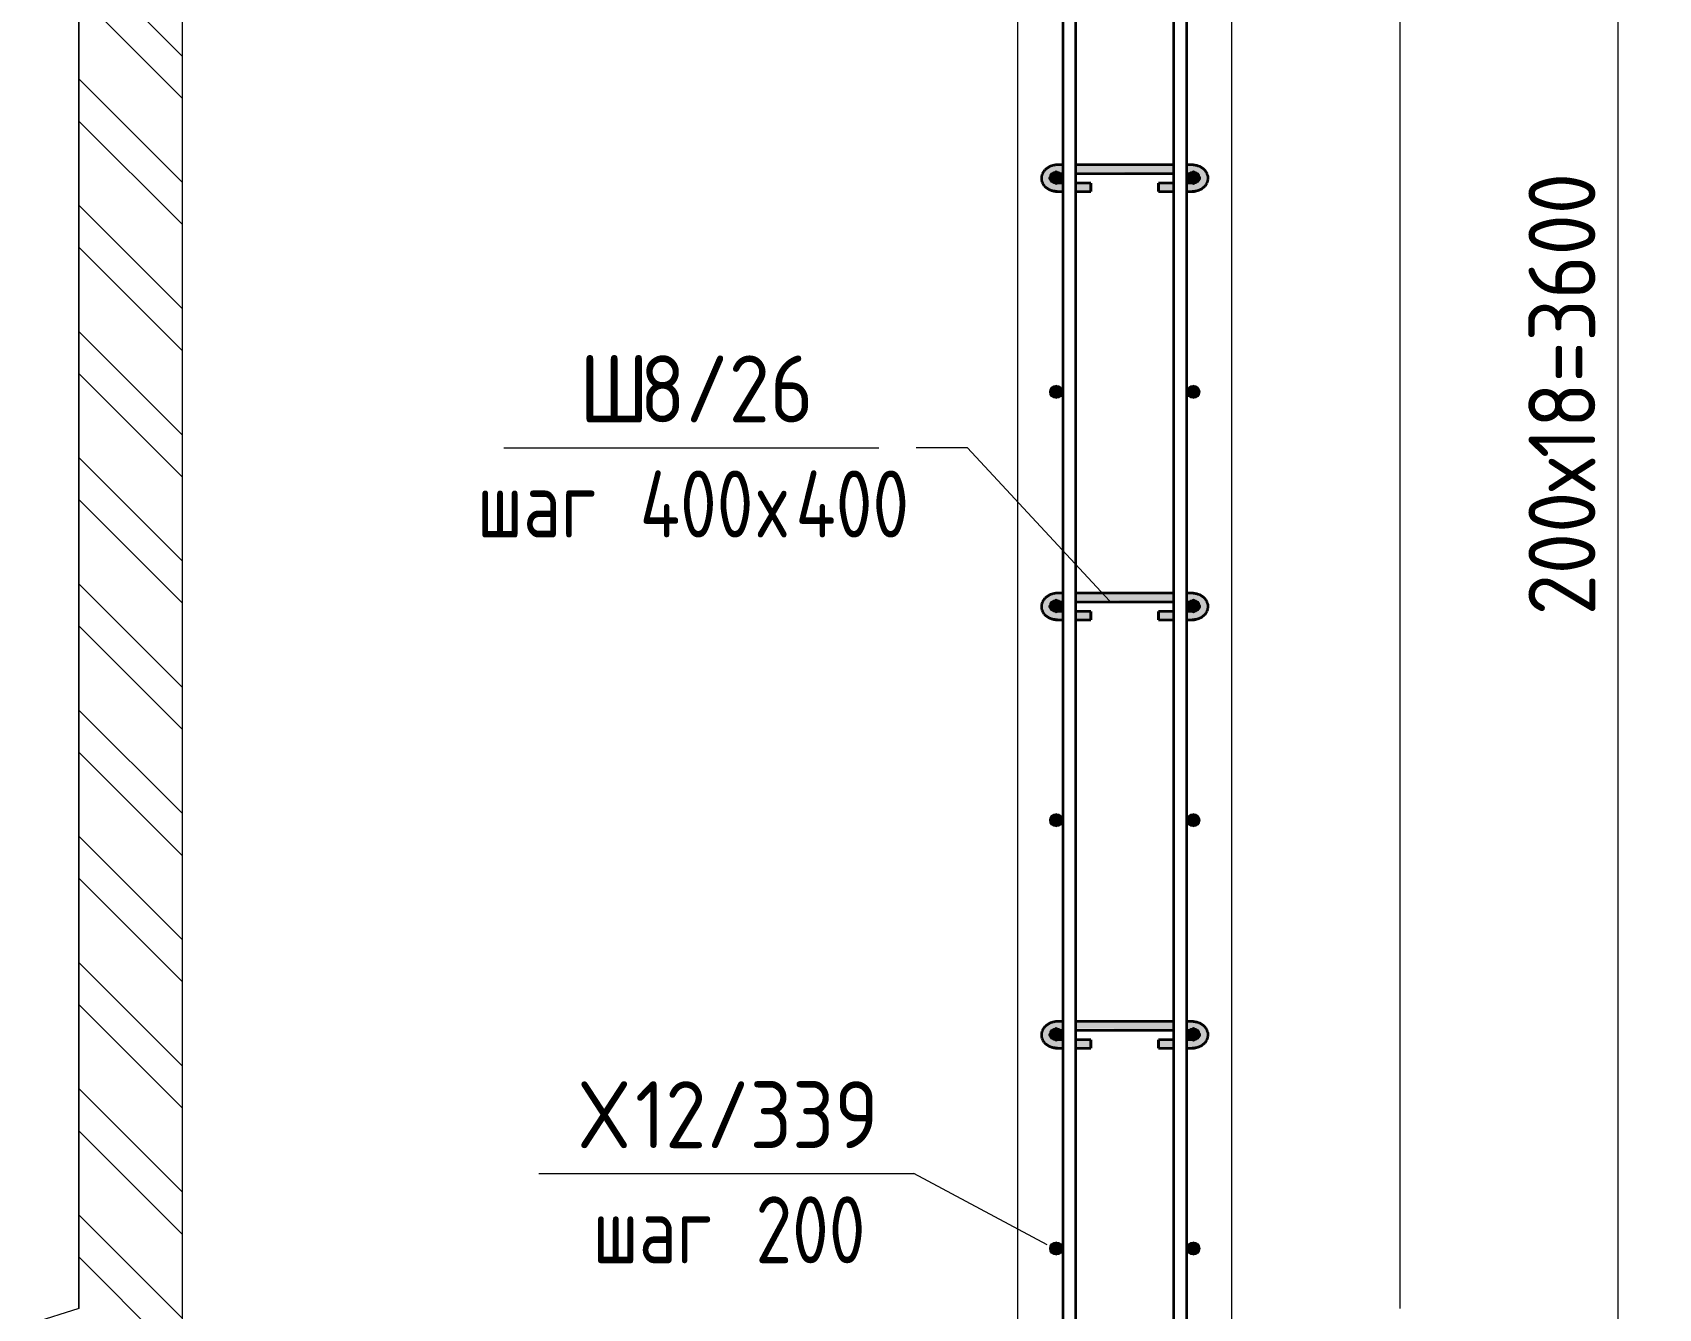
# Model space of a CAD drawing. Header units: millimetres. Extents: x 30199 to 68228, y -5153 to 33546.
# Drawn here: x 63849 to 65368, y -1956 to -764 of the extents above; entities that cross this region are included whole.
import ezdxf

# ---------------------------------------------------------------- set-up
doc = ezdxf.new("R2010")
doc.units = ezdxf.units.MM
for name, color, linetype, lineweight in [('AA_Dim', 7, 'Continuous', 9), ('AA_Dim-25', 7, 'Continuous', 9), ('AA_Linii', 7, 'Continuous', 9), ('AA_Oformlenie', 7, 'Continuous', 9), ('AA_Vinoska', 7, 'Continuous', 9), ('AF_Stena_Опалубка', 253, 'Continuous', 20), ('KR_Armatura', 7, 'Continuous', 20), ('KR_Armatura_Tonkie', 7, 'Continuous', 20)]:
    doc.layers.add(name, color=color, linetype=linetype, lineweight=lineweight)
doc.styles.add('ISOCPEUR_1', font='isocpeur.TTF', dxfattribs={"width": 0.9, "height": 62.5})
doc.styles.add('ISOCPEUR_8', font='isocpeur.TTF', dxfattribs={"width": 0.8, "height": 62.5})
doc.dimstyles.new('05_Округл_1мм__прозр__1', dxfattribs={"dimscale": 304.8, "dimtxt": 62.672186, "dimasz": 0.139436, "dimexe": 0.123031, "dimexo": 0.082021, "dimgap": 0.008202, "dimtad": 1, "dimdec": 0, "dimdsep": 46, "dimtxsty": 'ISOCPEUR_1', "dimblk1": 'OBLIQUE', "dimblk2": 'OBLIQUE', "dimsah": 1, "dimcen": 0.09, "dimdle": 0.123031, "dimazin": 0, "dimtfac": 1, "dimtdec": 4, "dimtix": 1, "dimtmove": 0, "dimatfit": 3, "dimfxl": 1, "dimtvp": 1, "dimtolj": 1, "dimtzin": 0, "dimlwd": 18, "dimlwe": 18, "dimarcsym": 2})

# ---------------------------------------------------------------- blocks, each defined once
blk = doc.blocks.new('261_Шпилька массив _НесАрм_РабПлоск_ - 8 А240-4151681-2-2 Армирование')
at = {"layer": 'KR_Armatura_Tonkie', "lineweight": 35}
for points in [[(32603.2, -911.8), (32603.2, -905), (32597, -903.5), (32595.6, -901.8), (32595.2, -900.5), (32596.2, -897.7), (32599.8, -895.5), (32603.2, -894.8), (32603.2, -888), (32597.1, -889), (32594.3, -890.3), (32590.7, -893.4), (32588.4, -896.2), (32587.2, -900.5), (32588.4, -904.8), (32591.8, -908.5), (32597, -910.9), (32599.3, -911.3)], [(32727, -911.8), (32733.1, -910.9), (32738.3, -908.5), (32741.8, -904.8), (32743, -900.5), (32741.8, -896.2), (32739.4, -892.6), (32734.1, -889.4), (32727, -888.1), (32727, -894.8), (32731, -895.6), (32734.1, -898.1), (32734.9, -900.7), (32734.1, -902.4), (32732.5, -903.7), (32727, -905.1), (32727, -911)], [(32603.2, -1311.8), (32603.2, -1305), (32597, -1303.5), (32595.6, -1301.8), (32595.2, -1300.5), (32596.2, -1297.7), (32599.2, -1295.6), (32603.2, -1294.8), (32603.2, -1288), (32596.5, -1289.2), (32594.3, -1290.3), (32590.7, -1293.4), (32588.4, -1296.2), (32587.3, -1300.8), (32588.4, -1304.8), (32591.8, -1308.5), (32597, -1310.9), (32599.3, -1311.3)], [(32727, -1311.8), (32733.1, -1310.9), (32738.3, -1308.5), (32741.8, -1304.8), (32743, -1300.5), (32741.8, -1296.2), (32739.4, -1292.6), (32734.1, -1289.4), (32727, -1288.1), (32727, -1294.8), (32731, -1295.6), (32734.1, -1298.1), (32734.9, -1300.7), (32734.1, -1302.4), (32732.5, -1303.7), (32727, -1305.1), (32727, -1311)], [(32603.2, -1711.8), (32603.2, -1705), (32597, -1703.5), (32595.6, -1701.8), (32595.2, -1700.5), (32596.2, -1697.7), (32599.2, -1695.6), (32603.2, -1694.8), (32603.2, -1688), (32597.1, -1689), (32594.3, -1690.3), (32590.7, -1693.4), (32588.4, -1696.2), (32587.2, -1700.5), (32588.4, -1704.8), (32591.8, -1708.5), (32597.3, -1711), (32599.3, -1711.3)], [(32727, -1711.8), (32733.1, -1710.9), (32738.3, -1708.5), (32741.8, -1704.8), (32743, -1700.5), (32741.8, -1696.2), (32739.4, -1692.6), (32734.1, -1689.4), (32727, -1688.1), (32727, -1694.8), (32731, -1695.6), (32734.1, -1698.1), (32734.9, -1700.7), (32734.1, -1702.4), (32732.5, -1703.7), (32727, -1705.1), (32727, -1711)]]:
    blk.add_hatch(color=256, dxfattribs=at).paths.add_polyline_path(points)
h = blk.add_hatch(color=256, dxfattribs=at)
h.paths.add_polyline_path([(32603.2, -913), (32603.2, -911.8), (32597, -910.9), (32591.8, -908.5), (32591.2, -908.1), (32595.6, -911.3), (32597.1, -912), (32599.7, -912.4)])
h.paths.add_polyline_path([(32595.7, -899), (32597, -897.4), (32603.2, -895.9), (32603.2, -894.8), (32599.1, -895.6), (32596.2, -897.7), (32596, -898.3)])
h = blk.add_hatch(color=256, dxfattribs=at)
h.paths.add_polyline_path([(32709.6, -894.8), (32711, -894.7), (32711, -888), (32619.5, -888.2), (32619.5, -894.8), (32660.5, -894.8)])
h.paths.add_polyline_path([(32606.9, -894.8), (32607.5, -894.8), (32607.5, -888), (32603.2, -888.1), (32603.2, -894.8)])
h.paths.add_polyline_path([(32723, -894.8), (32727, -894.8), (32727, -888), (32723, -888.1), (32723, -894.8)])
h = blk.add_hatch(color=256, dxfattribs=at)
h.paths.add_polyline_path([(32660.5, -896), (32711, -895.8), (32711, -894.8), (32619.5, -894.9), (32619.5, -896)])
h.paths.add_polyline_path([(32727, -896), (32727, -894.8), (32723, -894.8), (32723, -896)])
h.paths.add_polyline_path([(32603.2, -896), (32607.5, -895.9), (32607.5, -894.8), (32603.2, -894.8), (32603.2, -895.9)])
h = blk.add_hatch(color=256, dxfattribs=at)
h.paths.add_polyline_path([(32727, -913), (32734.5, -911.5), (32739.4, -908.4), (32741.8, -904.8), (32738.3, -908.5), (32732.9, -911), (32727, -911.8), (32727, -912.8)])
h.paths.add_polyline_path([(32734.2, -898.6), (32733.9, -897.7), (32730.4, -895.5), (32727, -894.8), (32727, -896), (32727.6, -896.1), (32734.1, -898.5)])
h = blk.add_hatch(color=256, dxfattribs=at)
h.paths.add_polyline_path([(32603.2, -911.8), (32607.5, -911.7), (32607.5, -905), (32603.2, -905.1), (32603.2, -911)])
h.paths.add_polyline_path([(32633.5, -911.8), (32633.5, -905), (32619.5, -905.1), (32619.5, -911.8)])
h = blk.add_hatch(color=256, dxfattribs=at)
h.paths.add_polyline_path([(32711, -911.8), (32711, -905), (32696.7, -905.1), (32696.7, -911.8), (32709.6, -911.8)])
h.paths.add_polyline_path([(32727, -911.8), (32727, -905), (32723, -905.2), (32723, -911.8)])
h = blk.add_hatch(color=256, dxfattribs=at)
h.paths.add_polyline_path([(32607.5, -913), (32607.5, -911.8), (32603.2, -911.8), (32603.2, -913)])
h.paths.add_polyline_path([(32633.5, -913), (32633.5, -911.8), (32619.5, -911.8), (32619.5, -913)])
h = blk.add_hatch(color=256, dxfattribs=at)
h.paths.add_polyline_path([(32709.6, -913), (32711, -912.8), (32711, -911.8), (32696.7, -911.8), (32696.7, -913)])
h.paths.add_polyline_path([(32727, -913), (32727, -911.8), (32723, -911.9), (32723, -913)])
h = blk.add_hatch(color=256, dxfattribs=at)
h.paths.add_polyline_path([(32660.5, -1294.8), (32711, -1294.7), (32711, -1288), (32619.5, -1288.2), (32619.5, -1294.8)])
h.paths.add_polyline_path([(32723, -1294.8), (32727, -1294.8), (32727, -1288), (32723, -1288.1), (32723, -1294.8)])
h.paths.add_polyline_path([(32607.5, -1294.8), (32607.5, -1288), (32603.2, -1288.1), (32603.2, -1294.8), (32606.9, -1294.8)])
h = blk.add_hatch(color=256, dxfattribs=at)
h.paths.add_polyline_path([(32603.2, -1313), (32603.2, -1311.8), (32597, -1310.9), (32591.8, -1308.5), (32591.2, -1308.1), (32595.6, -1311.3), (32597.1, -1312), (32599.7, -1312.4)])
h.paths.add_polyline_path([(32595.7, -1299), (32597, -1297.4), (32603.2, -1295.9), (32603.2, -1294.8), (32599.1, -1295.6), (32596.2, -1297.7), (32596, -1298.3)])
h = blk.add_hatch(color=256, dxfattribs=at)
h.paths.add_polyline_path([(32660.5, -1296), (32711, -1295.8), (32711, -1294.8), (32619.5, -1294.9), (32619.5, -1296)])
h.paths.add_polyline_path([(32727, -1296), (32727, -1294.8), (32723, -1294.8), (32723, -1296)])
h.paths.add_polyline_path([(32603.2, -1296), (32607.5, -1295.9), (32607.5, -1294.8), (32603.2, -1294.8), (32603.2, -1295.9)])
h = blk.add_hatch(color=256, dxfattribs=at)
h.paths.add_polyline_path([(32633.5, -1311.8), (32633.5, -1305), (32619.5, -1305.1), (32619.5, -1311.8)])
h.paths.add_polyline_path([(32607.5, -1311.8), (32607.5, -1305), (32603.2, -1305.1), (32603.2, -1311.8)])
h = blk.add_hatch(color=256, dxfattribs=at)
h.paths.add_polyline_path([(32711, -1311.8), (32711, -1305), (32696.7, -1305.1), (32696.7, -1311.8), (32709.6, -1311.8)])
h.paths.add_polyline_path([(32727, -1311.8), (32727, -1305), (32723, -1305.2), (32723, -1311.8)])
h = blk.add_hatch(color=256, dxfattribs=at)
h.paths.add_polyline_path([(32727, -1313), (32734.5, -1311.5), (32739.4, -1308.4), (32741.8, -1304.8), (32738.3, -1308.5), (32733.1, -1310.9), (32727, -1311.8), (32727, -1312.8)])
h.paths.add_polyline_path([(32734.2, -1298.6), (32733.9, -1297.7), (32730.4, -1295.5), (32727, -1294.8), (32727, -1296), (32727.6, -1296.1), (32734.1, -1298.5)])
h = blk.add_hatch(color=256, dxfattribs=at)
h.paths.add_polyline_path([(32603.2, -1313), (32607.5, -1312.8), (32607.5, -1311.8), (32603.2, -1311.8), (32603.2, -1312.8)])
h.paths.add_polyline_path([(32633.5, -1313), (32633.5, -1311.8), (32619.5, -1311.8), (32619.5, -1313)])
h = blk.add_hatch(color=256, dxfattribs=at)
h.paths.add_polyline_path([(32709.6, -1313), (32711, -1312.8), (32711, -1311.8), (32696.7, -1311.8), (32696.7, -1313)])
h.paths.add_polyline_path([(32727, -1313), (32727, -1311.8), (32723, -1311.9), (32723, -1313)])
h = blk.add_hatch(color=256, dxfattribs=at)
h.paths.add_polyline_path([(32603.2, -1713), (32603.2, -1711.8), (32597, -1710.9), (32591.8, -1708.5), (32591.2, -1708.1), (32595.6, -1711.3), (32597.1, -1712), (32599.7, -1712.4)])
h.paths.add_polyline_path([(32595.7, -1699), (32597, -1697.4), (32603.2, -1695.9), (32603.2, -1694.8), (32599.1, -1695.6), (32596.2, -1697.7), (32596, -1698.3)])
h = blk.add_hatch(color=256, dxfattribs=at)
h.paths.add_polyline_path([(32711, -1694.8), (32711, -1688), (32619.5, -1688.2), (32619.5, -1694.8), (32709.6, -1694.8)])
h.paths.add_polyline_path([(32606.9, -1694.8), (32607.5, -1694.8), (32607.5, -1688), (32603.2, -1688.1), (32603.2, -1694.8), (32604.5, -1694.8)])
h.paths.add_polyline_path([(32723, -1694.8), (32727, -1694.8), (32727, -1688), (32723, -1688.1), (32723, -1694.8)])
h = blk.add_hatch(color=256, dxfattribs=at)
h.paths.add_polyline_path([(32619.5, -1696), (32711, -1695.8), (32711, -1694.8), (32619.5, -1694.9), (32619.5, -1695.9)])
h.paths.add_polyline_path([(32605, -1696), (32607.5, -1695.9), (32607.5, -1694.8), (32603.2, -1694.8), (32603.2, -1696), (32604.4, -1696)])
h.paths.add_polyline_path([(32727, -1696), (32727, -1694.8), (32723, -1694.8), (32723, -1696)])
h = blk.add_hatch(color=256, dxfattribs=at)
h.paths.add_polyline_path([(32727, -1713), (32734.5, -1711.5), (32739.4, -1708.4), (32741.8, -1704.8), (32738.3, -1708.5), (32732.9, -1711), (32727, -1711.8), (32727, -1712.8)])
h.paths.add_polyline_path([(32734.2, -1698.6), (32733.9, -1697.7), (32730.4, -1695.5), (32727, -1694.8), (32727, -1696), (32727.6, -1696.1), (32734.1, -1698.5)])
h = blk.add_hatch(color=256, dxfattribs=at)
h.paths.add_polyline_path([(32619.5, -1711.8), (32633.5, -1711.8), (32633.5, -1705), (32619.5, -1705.1), (32619.5, -1711.4)])
h.paths.add_polyline_path([(32603.2, -1711.8), (32607.5, -1711.7), (32607.5, -1705), (32603.2, -1705.1), (32603.2, -1711)])
h = blk.add_hatch(color=256, dxfattribs=at)
h.paths.add_polyline_path([(32619.5, -1713), (32633.5, -1712.8), (32633.5, -1711.8), (32619.5, -1711.8), (32619.5, -1712.9)])
h.paths.add_polyline_path([(32607.5, -1713), (32607.5, -1711.8), (32603.2, -1711.8), (32603.2, -1713)])
h = blk.add_hatch(color=256, dxfattribs=at)
h.paths.add_polyline_path([(32727, -1711.8), (32727, -1705), (32723, -1705.2), (32723, -1711.8)])
h.paths.add_polyline_path([(32711, -1711.8), (32711, -1705), (32696.7, -1705.1), (32696.7, -1711.8), (32709.6, -1711.8)])
h = blk.add_hatch(color=256, dxfattribs=at)
h.paths.add_polyline_path([(32709.6, -1713), (32711, -1712.8), (32711, -1711.8), (32696.7, -1711.8), (32696.7, -1713)])
h.paths.add_polyline_path([(32727, -1713), (32727, -1711.8), (32723, -1711.9), (32723, -1713)])
for p, q in [((32607.5, -888), (32603.2, -888)), ((32603.2, -896), (32607.5, -896)), ((32711, -888), (32619.5, -888)), ((32619.5, -896), (32711, -896)), ((32727, -888), (32723, -888)), ((32723, -896), (32727, -896)), ((32607.5, -905), (32603.2, -905)), ((32633.5, -905), (32619.5, -905)), ((32633.5, -905), (32633.5, -911.8)), ((32633.5, -906.2), (32633.5, -905.1)), ((32633.5, -912.8), (32633.5, -906.2)), ((32711, -905), (32696.7, -905)), ((32696.7, -911.8), (32696.7, -905)), ((32696.7, -905.1), (32696.7, -906.2)), ((32696.7, -906.2), (32696.7, -912.8)), ((32727, -905), (32723, -905)), ((32603.2, -913), (32607.5, -913)), ((32619.5, -913), (32633.5, -913)), ((32633.5, -911.8), (32633.5, -913)), ((32696.7, -913), (32696.7, -911.8)), ((32696.7, -913), (32711, -913)), ((32723, -913), (32727, -913)), ((32607.5, -1288), (32603.2, -1288)), ((32711, -1288), (32619.5, -1288)), ((32727, -1288), (32723, -1288)), ((32603.2, -1296), (32607.5, -1296)), ((32607.5, -1305), (32603.2, -1305)), ((32619.5, -1296), (32711, -1296)), ((32633.5, -1305), (32619.5, -1305)), ((32633.5, -1305), (32633.5, -1311.8)), ((32633.5, -1306.2), (32633.5, -1305.1)), ((32711, -1305), (32696.7, -1305)), ((32696.7, -1311.8), (32696.7, -1305)), ((32696.7, -1305.1), (32696.7, -1306.2)), ((32723, -1296), (32727, -1296)), ((32727, -1305), (32723, -1305)), ((32603.2, -1313), (32607.5, -1313)), ((32619.5, -1313), (32633.5, -1313)), ((32633.5, -1312.8), (32633.5, -1306.2)), ((32633.5, -1311.8), (32633.5, -1313)), ((32696.7, -1306.2), (32696.7, -1312.8)), ((32696.7, -1313), (32696.7, -1311.8)), ((32696.7, -1313), (32711, -1313)), ((32723, -1313), (32727, -1313)), ((32607.5, -1688), (32603.2, -1688)), ((32603.2, -1696), (32607.5, -1696)), ((32711, -1688), (32619.5, -1688)), ((32619.5, -1696), (32711, -1696)), ((32727, -1688), (32723, -1688)), ((32723, -1696), (32727, -1696)), ((32607.5, -1705), (32603.2, -1705)), ((32603.2, -1713), (32607.5, -1713)), ((32633.5, -1705), (32619.5, -1705)), ((32619.5, -1713), (32633.5, -1713)), ((32633.5, -1705), (32633.5, -1711.8)), ((32633.5, -1706.2), (32633.5, -1705.1)), ((32633.5, -1706.8), (32633.5, -1706.2)), ((32633.5, -1712.8), (32633.5, -1707)), ((32633.5, -1711.8), (32633.5, -1713)), ((32711, -1705), (32696.7, -1705)), ((32696.7, -1711.8), (32696.7, -1705)), ((32696.7, -1705.1), (32696.7, -1706.2)), ((32696.7, -1706.2), (32696.7, -1706.8)), ((32696.7, -1707), (32696.7, -1712.8)), ((32696.7, -1713), (32696.7, -1711.8)), ((32696.7, -1713), (32711, -1713)), ((32727, -1705), (32723, -1705)), ((32723, -1713), (32727, -1713))]:
    blk.add_line(p, q, dxfattribs=at)
at = {"layer": 'KR_Armatura_Tonkie', "lineweight": 35, "flags": 128}
for points in [[(32603.2, -888), (32602.6, -888), (32602, -888), (32601.4, -888.1), (32600.8, -888.1), (32600.2, -888.2), (32599.6, -888.3), (32599, -888.4), (32598.5, -888.5), (32597.9, -888.7), (32597.3, -888.8), (32596.8, -889), (32596.2, -889.2), (32595.7, -889.4), (32595.2, -889.6), (32594.6, -889.9), (32594.1, -890.1), (32593.6, -890.4), (32593.1, -890.7), (32592.7, -891), (32592.2, -891.3), (32591.8, -891.7), (32591.3, -892), (32590.9, -892.4), (32590.5, -892.8), (32590.1, -893.2), (32589.7, -893.6), (32589.4, -894.1), (32589.1, -894.5), (32588.8, -895), (32588.5, -895.5), (32588.2, -896), (32588, -896.5), (32587.8, -897), (32587.6, -897.6), (32587.5, -898.1), (32587.3, -898.7), (32587.2, -899.2), (32587.2, -899.8), (32587.2, -900.3), (32587.2, -900.5)], [(32595.2, -900.5), (32595.2, -900.4), (32595.2, -900.3), (32595.2, -900.2), (32595.2, -900), (32595.2, -899.9), (32595.3, -899.8), (32595.3, -899.7), (32595.4, -899.5), (32595.5, -899.4), (32595.5, -899.2), (32595.6, -899.1), (32595.7, -898.9), (32595.9, -898.8), (32596, -898.6), (32596.1, -898.5), (32596.3, -898.3), (32596.5, -898.2), (32596.7, -898), (32596.9, -897.9), (32597.1, -897.7), (32597.3, -897.6), (32597.5, -897.4), (32597.8, -897.3), (32598.1, -897.1), (32598.3, -897), (32598.6, -896.9), (32598.9, -896.8), (32599.2, -896.6), (32599.5, -896.5), (32599.9, -896.4), (32600.2, -896.4), (32600.6, -896.3), (32600.9, -896.2), (32601.3, -896.2), (32601.6, -896.1), (32602, -896.1), (32602.3, -896), (32602.7, -896), (32603.1, -896), (32603.2, -896)], [(32743, -900.5), (32743, -899.9), (32742.9, -899.4), (32742.9, -898.8), (32742.7, -898.3), (32742.6, -897.7), (32742.4, -897.2), (32742.2, -896.6), (32742, -896.1), (32741.8, -895.6), (32741.5, -895.1), (32741.2, -894.7), (32740.9, -894.2), (32740.5, -893.8), (32740.2, -893.3), (32739.8, -892.9), (32739.4, -892.5), (32739, -892.1), (32738.5, -891.8), (32738.1, -891.4), (32737.6, -891.1), (32737.2, -890.8), (32736.7, -890.5), (32736.2, -890.2), (32735.7, -890), (32735.1, -889.7), (32734.6, -889.5), (32734.1, -889.3), (32733.5, -889.1), (32733, -888.9), (32732.4, -888.7), (32731.8, -888.6), (32731.3, -888.5), (32730.7, -888.3), (32730.1, -888.2), (32729.5, -888.2), (32728.9, -888.1), (32728.3, -888.1), (32727.8, -888), (32727.2, -888), (32727, -888)], [(32727, -896), (32727.4, -896), (32727.7, -896), (32728.1, -896.1), (32728.5, -896.1), (32728.8, -896.1), (32729.2, -896.2), (32729.5, -896.3), (32729.9, -896.3), (32730.2, -896.4), (32730.5, -896.5), (32730.8, -896.6), (32731.2, -896.7), (32731.5, -896.8), (32731.8, -897), (32732, -897.1), (32732.3, -897.2), (32732.6, -897.4), (32732.8, -897.5), (32733, -897.7), (32733.3, -897.8), (32733.5, -898), (32733.6, -898.1), (32733.8, -898.3), (32734, -898.4), (32734.1, -898.6), (32734.3, -898.8), (32734.4, -898.9), (32734.5, -899.1), (32734.6, -899.2), (32734.7, -899.3), (32734.8, -899.5), (32734.8, -899.6), (32734.9, -899.8), (32734.9, -899.9), (32734.9, -900), (32735, -900.1), (32735, -900.2), (32735, -900.4), (32735, -900.5), (32735, -900.5)], [(32587.2, -900.5), (32587.2, -901.1), (32587.2, -901.6), (32587.3, -902.2), (32587.4, -902.7), (32587.6, -903.3), (32587.7, -903.8), (32587.9, -904.3), (32588.2, -904.9), (32588.4, -905.4), (32588.7, -905.9), (32589, -906.3), (32589.3, -906.8), (32589.6, -907.2), (32590, -907.7), (32590.4, -908.1), (32590.8, -908.5), (32591.2, -908.8), (32591.6, -909.2), (32592.1, -909.5), (32592.5, -909.9), (32593, -910.2), (32593.5, -910.5), (32594, -910.8), (32594.5, -911), (32595, -911.3), (32595.6, -911.5), (32596.1, -911.7), (32596.6, -911.9), (32597.2, -912.1), (32597.8, -912.3), (32598.3, -912.4), (32598.9, -912.5), (32599.5, -912.7), (32600.1, -912.7), (32600.6, -912.8), (32601.2, -912.9), (32601.8, -912.9), (32602.4, -913), (32603, -913), (32603.2, -913)], [(32603.2, -905), (32602.8, -905), (32602.4, -905), (32602.1, -904.9), (32601.7, -904.9), (32601.3, -904.9), (32601, -904.8), (32600.6, -904.7), (32600.3, -904.7), (32600, -904.6), (32599.6, -904.5), (32599.3, -904.4), (32599, -904.3), (32598.7, -904.2), (32598.4, -904), (32598.1, -903.9), (32597.9, -903.8), (32597.6, -903.6), (32597.4, -903.5), (32597.1, -903.3), (32596.9, -903.2), (32596.7, -903), (32596.5, -902.9), (32596.3, -902.7), (32596.2, -902.5), (32596, -902.4), (32595.9, -902.2), (32595.8, -902.1), (32595.7, -901.9), (32595.6, -901.8), (32595.5, -901.6), (32595.4, -901.5), (32595.4, -901.4), (32595.3, -901.2), (32595.3, -901.1), (32595.2, -901), (32595.2, -900.9), (32595.2, -900.8), (32595.2, -900.6), (32595.2, -900.5), (32595.2, -900.5)], [(32727, -913), (32727.6, -913), (32728.2, -912.9), (32728.8, -912.9), (32729.4, -912.8), (32730, -912.8), (32730.5, -912.7), (32731.1, -912.6), (32731.7, -912.4), (32732.3, -912.3), (32732.8, -912.1), (32733.4, -912), (32733.9, -911.8), (32734.5, -911.6), (32735, -911.3), (32735.5, -911.1), (32736, -910.8), (32736.5, -910.6), (32737, -910.3), (32737.5, -910), (32738, -909.6), (32738.4, -909.3), (32738.8, -908.9), (32739.3, -908.6), (32739.7, -908.2), (32740.1, -907.8), (32740.4, -907.3), (32740.8, -906.9), (32741.1, -906.5), (32741.4, -906), (32741.7, -905.5), (32741.9, -905), (32742.2, -904.5), (32742.4, -904), (32742.6, -903.4), (32742.7, -902.9), (32742.8, -902.3), (32742.9, -901.8), (32743, -901.2), (32743, -900.6), (32743, -900.5)], [(32735, -900.5), (32735, -900.6), (32735, -900.7), (32735, -900.8), (32734.9, -901), (32734.9, -901.1), (32734.9, -901.2), (32734.8, -901.3), (32734.8, -901.5), (32734.7, -901.6), (32734.6, -901.7), (32734.5, -901.9), (32734.4, -902), (32734.3, -902.2), (32734.2, -902.3), (32734, -902.5), (32733.9, -902.7), (32733.7, -902.8), (32733.5, -903), (32733.3, -903.1), (32733.1, -903.3), (32732.9, -903.4), (32732.6, -903.6), (32732.4, -903.7), (32732.1, -903.9), (32731.8, -904), (32731.5, -904.1), (32731.2, -904.2), (32730.9, -904.3), (32730.6, -904.5), (32730.3, -904.5), (32730, -904.6), (32729.6, -904.7), (32729.3, -904.8), (32728.9, -904.8), (32728.6, -904.9), (32728.2, -904.9), (32727.8, -905), (32727.5, -905), (32727.1, -905), (32727, -905)], [(32603.2, -1288), (32602.6, -1288), (32602, -1288), (32601.4, -1288.1), (32600.8, -1288.1), (32600.2, -1288.2), (32599.6, -1288.3), (32599, -1288.4), (32598.5, -1288.5), (32597.9, -1288.7), (32597.3, -1288.8), (32596.8, -1289), (32596.2, -1289.2), (32595.7, -1289.4), (32595.2, -1289.6), (32594.6, -1289.9), (32594.1, -1290.1), (32593.6, -1290.4), (32593.1, -1290.7), (32592.7, -1291), (32592.2, -1291.3), (32591.8, -1291.7), (32591.3, -1292), (32590.9, -1292.4), (32590.5, -1292.8), (32590.1, -1293.2), (32589.7, -1293.6), (32589.4, -1294.1), (32589.1, -1294.5), (32588.8, -1295), (32588.5, -1295.5), (32588.2, -1296), (32588, -1296.5), (32587.8, -1297), (32587.6, -1297.6), (32587.5, -1298.1), (32587.3, -1298.7), (32587.2, -1299.2), (32587.2, -1299.8), (32587.2, -1300.3), (32587.2, -1300.5)], [(32743, -1300.5), (32743, -1299.9), (32742.9, -1299.4), (32742.9, -1298.8), (32742.7, -1298.3), (32742.6, -1297.7), (32742.4, -1297.2), (32742.2, -1296.6), (32742, -1296.1), (32741.8, -1295.6), (32741.5, -1295.1), (32741.2, -1294.7), (32740.9, -1294.2), (32740.5, -1293.8), (32740.2, -1293.3), (32739.8, -1292.9), (32739.4, -1292.5), (32739, -1292.1), (32738.5, -1291.8), (32738.1, -1291.4), (32737.6, -1291.1), (32737.2, -1290.8), (32736.7, -1290.5), (32736.2, -1290.2), (32735.7, -1290), (32735.1, -1289.7), (32734.6, -1289.5), (32734.1, -1289.3), (32733.5, -1289.1), (32733, -1288.9), (32732.4, -1288.7), (32731.8, -1288.6), (32731.3, -1288.5), (32730.7, -1288.3), (32730.1, -1288.2), (32729.5, -1288.2), (32728.9, -1288.1), (32728.3, -1288.1), (32727.8, -1288), (32727.2, -1288), (32727, -1288)], [(32587.2, -1300.5), (32587.2, -1301.1), (32587.2, -1301.6), (32587.3, -1302.2), (32587.4, -1302.7), (32587.6, -1303.3), (32587.7, -1303.8), (32587.9, -1304.3), (32588.2, -1304.9), (32588.4, -1305.4), (32588.7, -1305.9), (32589, -1306.3), (32589.3, -1306.8), (32589.6, -1307.2), (32590, -1307.7), (32590.4, -1308.1), (32590.8, -1308.5), (32591.2, -1308.8), (32591.6, -1309.2), (32592.1, -1309.5), (32592.5, -1309.9), (32593, -1310.2), (32593.5, -1310.5), (32594, -1310.8), (32594.5, -1311), (32595, -1311.3), (32595.6, -1311.5), (32596.1, -1311.7), (32596.6, -1311.9), (32597.2, -1312.1), (32597.8, -1312.3), (32598.3, -1312.4), (32598.9, -1312.5), (32599.5, -1312.7), (32600.1, -1312.7), (32600.6, -1312.8), (32601.2, -1312.9), (32601.8, -1312.9), (32602.4, -1313), (32603, -1313), (32603.2, -1313)], [(32595.2, -1300.5), (32595.2, -1300.4), (32595.2, -1300.3), (32595.2, -1300.2), (32595.2, -1300), (32595.2, -1299.9), (32595.3, -1299.8), (32595.3, -1299.7), (32595.4, -1299.5), (32595.5, -1299.4), (32595.5, -1299.2), (32595.6, -1299.1), (32595.7, -1298.9), (32595.9, -1298.8), (32596, -1298.6), (32596.1, -1298.5), (32596.3, -1298.3), (32596.5, -1298.2), (32596.7, -1298), (32596.9, -1297.9), (32597.1, -1297.7), (32597.3, -1297.6), (32597.5, -1297.4), (32597.8, -1297.3), (32598.1, -1297.1), (32598.3, -1297), (32598.6, -1296.9), (32598.9, -1296.8), (32599.2, -1296.6), (32599.5, -1296.5), (32599.9, -1296.4), (32600.2, -1296.4), (32600.6, -1296.3), (32600.9, -1296.2), (32601.3, -1296.2), (32601.6, -1296.1), (32602, -1296.1), (32602.3, -1296), (32602.7, -1296), (32603.1, -1296), (32603.2, -1296)], [(32603.2, -1305), (32602.8, -1305), (32602.4, -1305), (32602.1, -1304.9), (32601.7, -1304.9), (32601.3, -1304.9), (32601, -1304.8), (32600.6, -1304.7), (32600.3, -1304.7), (32600, -1304.6), (32599.6, -1304.5), (32599.3, -1304.4), (32599, -1304.3), (32598.7, -1304.2), (32598.4, -1304), (32598.1, -1303.9), (32597.9, -1303.8), (32597.6, -1303.6), (32597.4, -1303.5), (32597.1, -1303.3), (32596.9, -1303.2), (32596.7, -1303), (32596.5, -1302.9), (32596.3, -1302.7), (32596.2, -1302.5), (32596, -1302.4), (32595.9, -1302.2), (32595.8, -1302.1), (32595.7, -1301.9), (32595.6, -1301.8), (32595.5, -1301.6), (32595.4, -1301.5), (32595.4, -1301.4), (32595.3, -1301.2), (32595.3, -1301.1), (32595.2, -1301), (32595.2, -1300.9), (32595.2, -1300.8), (32595.2, -1300.6), (32595.2, -1300.5), (32595.2, -1300.5)], [(32727, -1296), (32727.4, -1296), (32727.7, -1296), (32728.1, -1296.1), (32728.5, -1296.1), (32728.8, -1296.1), (32729.2, -1296.2), (32729.5, -1296.3), (32729.9, -1296.3), (32730.2, -1296.4), (32730.5, -1296.5), (32730.8, -1296.6), (32731.2, -1296.7), (32731.5, -1296.8), (32731.8, -1297), (32732, -1297.1), (32732.3, -1297.2), (32732.6, -1297.4), (32732.8, -1297.5), (32733, -1297.7), (32733.3, -1297.8), (32733.5, -1298), (32733.6, -1298.1), (32733.8, -1298.3), (32734, -1298.4), (32734.1, -1298.6), (32734.3, -1298.8), (32734.4, -1298.9), (32734.5, -1299.1), (32734.6, -1299.2), (32734.7, -1299.3), (32734.8, -1299.5), (32734.8, -1299.6), (32734.9, -1299.8), (32734.9, -1299.9), (32734.9, -1300), (32735, -1300.1), (32735, -1300.2), (32735, -1300.4), (32735, -1300.5), (32735, -1300.5)], [(32727, -1313), (32727.6, -1313), (32728.2, -1312.9), (32728.8, -1312.9), (32729.4, -1312.8), (32730, -1312.8), (32730.5, -1312.7), (32731.1, -1312.6), (32731.7, -1312.4), (32732.3, -1312.3), (32732.8, -1312.1), (32733.4, -1312), (32733.9, -1311.8), (32734.5, -1311.6), (32735, -1311.3), (32735.5, -1311.1), (32736, -1310.8), (32736.5, -1310.6), (32737, -1310.3), (32737.5, -1310), (32738, -1309.6), (32738.4, -1309.3), (32738.8, -1308.9), (32739.3, -1308.6), (32739.7, -1308.2), (32740.1, -1307.8), (32740.4, -1307.3), (32740.8, -1306.9), (32741.1, -1306.5), (32741.4, -1306), (32741.7, -1305.5), (32741.9, -1305), (32742.2, -1304.5), (32742.4, -1304), (32742.6, -1303.4), (32742.7, -1302.9), (32742.8, -1302.3), (32742.9, -1301.8), (32743, -1301.2), (32743, -1300.6), (32743, -1300.5)], [(32735, -1300.5), (32735, -1300.6), (32735, -1300.7), (32735, -1300.8), (32734.9, -1301), (32734.9, -1301.1), (32734.9, -1301.2), (32734.8, -1301.3), (32734.8, -1301.5), (32734.7, -1301.6), (32734.6, -1301.7), (32734.5, -1301.9), (32734.4, -1302), (32734.3, -1302.2), (32734.2, -1302.3), (32734, -1302.5), (32733.9, -1302.7), (32733.7, -1302.8), (32733.5, -1303), (32733.3, -1303.1), (32733.1, -1303.3), (32732.9, -1303.4), (32732.6, -1303.6), (32732.4, -1303.7), (32732.1, -1303.9), (32731.8, -1304), (32731.5, -1304.1), (32731.2, -1304.2), (32730.9, -1304.3), (32730.6, -1304.5), (32730.3, -1304.5), (32730, -1304.6), (32729.6, -1304.7), (32729.3, -1304.8), (32728.9, -1304.8), (32728.6, -1304.9), (32728.2, -1304.9), (32727.8, -1305), (32727.5, -1305), (32727.1, -1305), (32727, -1305)], [(32603.2, -1688), (32602.6, -1688), (32602, -1688), (32601.4, -1688.1), (32600.8, -1688.1), (32600.2, -1688.2), (32599.6, -1688.3), (32599, -1688.4), (32598.5, -1688.5), (32597.9, -1688.7), (32597.3, -1688.8), (32596.8, -1689), (32596.2, -1689.2), (32595.7, -1689.4), (32595.2, -1689.6), (32594.6, -1689.9), (32594.1, -1690.1), (32593.6, -1690.4), (32593.1, -1690.7), (32592.7, -1691), (32592.2, -1691.3), (32591.8, -1691.7), (32591.3, -1692), (32590.9, -1692.4), (32590.5, -1692.8), (32590.1, -1693.2), (32589.7, -1693.6), (32589.4, -1694.1), (32589.1, -1694.5), (32588.8, -1695), (32588.5, -1695.5), (32588.2, -1696), (32588, -1696.5), (32587.8, -1697), (32587.6, -1697.6), (32587.5, -1698.1), (32587.3, -1698.7), (32587.2, -1699.2), (32587.2, -1699.8), (32587.2, -1700.3), (32587.2, -1700.5)], [(32587.2, -1700.5), (32587.2, -1701.1), (32587.2, -1701.6), (32587.3, -1702.2), (32587.4, -1702.7), (32587.6, -1703.3), (32587.7, -1703.8), (32587.9, -1704.3), (32588.2, -1704.9), (32588.4, -1705.4), (32588.7, -1705.9), (32589, -1706.3), (32589.3, -1706.8), (32589.6, -1707.2), (32590, -1707.7), (32590.4, -1708.1), (32590.8, -1708.5), (32591.2, -1708.8), (32591.6, -1709.2), (32592.1, -1709.5), (32592.5, -1709.9), (32593, -1710.2), (32593.5, -1710.5), (32594, -1710.8), (32594.5, -1711), (32595, -1711.3), (32595.6, -1711.5), (32596.1, -1711.7), (32596.6, -1711.9), (32597.2, -1712.1), (32597.8, -1712.3), (32598.3, -1712.4), (32598.9, -1712.5), (32599.5, -1712.7), (32600.1, -1712.7), (32600.6, -1712.8), (32601.2, -1712.9), (32601.8, -1712.9), (32602.4, -1713), (32603, -1713), (32603.2, -1713)], [(32595.2, -1700.5), (32595.2, -1700.4), (32595.2, -1700.3), (32595.2, -1700.2), (32595.2, -1700), (32595.2, -1699.9), (32595.3, -1699.8), (32595.3, -1699.7), (32595.4, -1699.5), (32595.5, -1699.4), (32595.5, -1699.2), (32595.6, -1699.1), (32595.7, -1698.9), (32595.9, -1698.8), (32596, -1698.6), (32596.1, -1698.5), (32596.3, -1698.3), (32596.5, -1698.2), (32596.7, -1698), (32596.9, -1697.9), (32597.1, -1697.7), (32597.3, -1697.6), (32597.5, -1697.4), (32597.8, -1697.3), (32598.1, -1697.1), (32598.3, -1697), (32598.6, -1696.9), (32598.9, -1696.8), (32599.2, -1696.6), (32599.5, -1696.5), (32599.9, -1696.4), (32600.2, -1696.4), (32600.6, -1696.3), (32600.9, -1696.2), (32601.3, -1696.2), (32601.6, -1696.1), (32602, -1696.1), (32602.3, -1696), (32602.7, -1696), (32603.1, -1696), (32603.2, -1696)], [(32603.2, -1705), (32602.8, -1705), (32602.4, -1705), (32602.1, -1704.9), (32601.7, -1704.9), (32601.3, -1704.9), (32601, -1704.8), (32600.6, -1704.7), (32600.3, -1704.7), (32600, -1704.6), (32599.6, -1704.5), (32599.3, -1704.4), (32599, -1704.3), (32598.7, -1704.2), (32598.4, -1704), (32598.1, -1703.9), (32597.9, -1703.8), (32597.6, -1703.6), (32597.4, -1703.5), (32597.1, -1703.3), (32596.9, -1703.2), (32596.7, -1703), (32596.5, -1702.9), (32596.3, -1702.7), (32596.2, -1702.5), (32596, -1702.4), (32595.9, -1702.2), (32595.8, -1702.1), (32595.7, -1701.9), (32595.6, -1701.8), (32595.5, -1701.6), (32595.4, -1701.5), (32595.4, -1701.4), (32595.3, -1701.2), (32595.3, -1701.1), (32595.2, -1701), (32595.2, -1700.9), (32595.2, -1700.8), (32595.2, -1700.6), (32595.2, -1700.5), (32595.2, -1700.5)], [(32743, -1700.5), (32743, -1699.9), (32742.9, -1699.4), (32742.9, -1698.8), (32742.7, -1698.3), (32742.6, -1697.7), (32742.4, -1697.2), (32742.2, -1696.6), (32742, -1696.1), (32741.8, -1695.6), (32741.5, -1695.1), (32741.2, -1694.7), (32740.9, -1694.2), (32740.5, -1693.8), (32740.2, -1693.3), (32739.8, -1692.9), (32739.4, -1692.5), (32739, -1692.1), (32738.5, -1691.8), (32738.1, -1691.4), (32737.6, -1691.1), (32737.2, -1690.8), (32736.7, -1690.5), (32736.2, -1690.2), (32735.7, -1690), (32735.1, -1689.7), (32734.6, -1689.5), (32734.1, -1689.3), (32733.5, -1689.1), (32733, -1688.9), (32732.4, -1688.7), (32731.8, -1688.6), (32731.3, -1688.5), (32730.7, -1688.3), (32730.1, -1688.2), (32729.5, -1688.2), (32728.9, -1688.1), (32728.3, -1688.1), (32727.8, -1688), (32727.2, -1688), (32727, -1688)], [(32727, -1696), (32727.4, -1696), (32727.7, -1696), (32728.1, -1696.1), (32728.5, -1696.1), (32728.8, -1696.1), (32729.2, -1696.2), (32729.5, -1696.3), (32729.9, -1696.3), (32730.2, -1696.4), (32730.5, -1696.5), (32730.8, -1696.6), (32731.2, -1696.7), (32731.5, -1696.8), (32731.8, -1697), (32732, -1697.1), (32732.3, -1697.2), (32732.6, -1697.4), (32732.8, -1697.5), (32733, -1697.7), (32733.3, -1697.8), (32733.5, -1698), (32733.6, -1698.1), (32733.8, -1698.3), (32734, -1698.4), (32734.1, -1698.6), (32734.3, -1698.8), (32734.4, -1698.9), (32734.5, -1699.1), (32734.6, -1699.2), (32734.7, -1699.3), (32734.8, -1699.5), (32734.8, -1699.6), (32734.9, -1699.8), (32734.9, -1699.9), (32734.9, -1700), (32735, -1700.1), (32735, -1700.2), (32735, -1700.4), (32735, -1700.5), (32735, -1700.5)], [(32727, -1713), (32727.6, -1713), (32728.2, -1712.9), (32728.8, -1712.9), (32729.4, -1712.8), (32730, -1712.8), (32730.5, -1712.7), (32731.1, -1712.6), (32731.7, -1712.4), (32732.3, -1712.3), (32732.8, -1712.1), (32733.4, -1712), (32733.9, -1711.8), (32734.5, -1711.6), (32735, -1711.3), (32735.5, -1711.1), (32736, -1710.8), (32736.5, -1710.6), (32737, -1710.3), (32737.5, -1710), (32738, -1709.6), (32738.4, -1709.3), (32738.8, -1708.9), (32739.3, -1708.6), (32739.7, -1708.2), (32740.1, -1707.8), (32740.4, -1707.3), (32740.8, -1706.9), (32741.1, -1706.5), (32741.4, -1706), (32741.7, -1705.5), (32741.9, -1705), (32742.2, -1704.5), (32742.4, -1704), (32742.6, -1703.4), (32742.7, -1702.9), (32742.8, -1702.3), (32742.9, -1701.8), (32743, -1701.2), (32743, -1700.6), (32743, -1700.5)], [(32735, -1700.5), (32735, -1700.6), (32735, -1700.7), (32735, -1700.8), (32734.9, -1701), (32734.9, -1701.1), (32734.9, -1701.2), (32734.8, -1701.3), (32734.8, -1701.5), (32734.7, -1701.6), (32734.6, -1701.7), (32734.5, -1701.9), (32734.4, -1702), (32734.3, -1702.2), (32734.2, -1702.3), (32734, -1702.5), (32733.9, -1702.7), (32733.7, -1702.8), (32733.5, -1703), (32733.3, -1703.1), (32733.1, -1703.3), (32732.9, -1703.4), (32732.6, -1703.6), (32732.4, -1703.7), (32732.1, -1703.9), (32731.8, -1704), (32731.5, -1704.1), (32731.2, -1704.2), (32730.9, -1704.3), (32730.6, -1704.5), (32730.3, -1704.5), (32730, -1704.6), (32729.6, -1704.7), (32729.3, -1704.8), (32728.9, -1704.8), (32728.6, -1704.9), (32728.2, -1704.9), (32727.8, -1705), (32727.5, -1705), (32727.1, -1705), (32727, -1705)]]:
    blk.add_lwpolyline(points, dxfattribs=at)
blk = doc.blocks.new('011_Прямоугольник обрыва _ЭлУзла_ - 011_Прямоугольник обрыва _ЭлУзла_-4151042-2-2 Армирование')
at = {"layer": 'AA_Oformlenie'}
for p, q in [((31688.2, -1956), (31688.2, 721.3)), ((32921.9, 721.3), (32921.9, -1956))]:
    blk.add_line(p, q, dxfattribs=at)
blk = doc.blocks.new('042_М_Арматуры - Диам длина поз _ Комментарий-3662934-2-2 Армирование')
at = {"layer": 'AA_Vinoska'}
blk.add_line((32267.4, 1587), (32617.4, 1587), dxfattribs=at)
blk = doc.blocks.new('DIMBLOCK89-2-2 Армирование')
at = {"layer": 'AA_Dim-25', "lineweight": 30}
for p, q in [((65330.5, 700), (65309.3, 721.2)), ((65330.5, 700), (65351.8, 678.7)), ((65330.5, -2900), (65309.3, -2878.8)), ((65330.5, -2900), (65351.8, -2921.3))]:
    blk.add_line(p, q, dxfattribs=at)
at = {"layer": 'AA_Dim-25', "lineweight": 18}
for p, q in [((64964.6, 700), (65368, 700)), ((65330.5, 700), (64964.6, 700)), ((65330.5, -2900), (65330.5, 700)), ((64964.6, -2900), (65368, -2900)), ((65330.5, -2900), (64964.6, -2900))]:
    blk.add_line(p, q, dxfattribs=at)
at = {"layer": 'AA_Dim-25', "color": 0, "lineweight": 18, "insert": (65246.6, -1308.7), "char_height": 62.5, "width": 500.904, "attachment_point": 1, "rotation": 90, "line_spacing_factor": 1.135194, "style": 'ISOCPEUR_1'}
blk.add_mtext('200х18=3600', dxfattribs=at)
blk = doc.blocks.new('_Oblique')
at = {"color": 0, "linetype": 'ByBlock', "lineweight": -2}
blk.add_line((-0.5, -0.5), (0.5, 0.5), dxfattribs=at)

msp = doc.modelspace()

# ---------------------------------------------------------------- hatches: boundary and pattern name
at = {"layer": 'AA_Oformlenie'}
h = msp.add_hatch(dxfattribs=at)
h.set_pattern_fill('FP_10', color=250, style=0, pattern_type=2)
h.set_pattern_definition([(135, (65638.57, 825), (-58.9331, -58.9331), []), (135, (65677.86, 825), (-58.9331, -58.9331), [])])
h.paths.add_polyline_path([(63989.4318, -3350), (63989.4318, 2115.9645), (63892.6361, 2115.9645), (63892.6361, 776.9734), (63912.7138, 776.9734), (63912.7138, 749.4734), (63892.6361, 749.4734), (63935.9611, 735.3962), (63892.6361, 721.319), (63892.6361, -1956.0089), (63912.7138, -1956.0089), (63912.7138, -1983.5089), (63892.6361, -1983.5089), (63935.9611, -1997.586), (63892.6361, -2011.6632), (63892.6361, -3350), (63932.3284, -3350)])
at = {"layer": 'KR_Armatura'}
h = msp.add_hatch(color=256, dxfattribs=at)
edge = h.paths.add_edge_path()
edge.add_arc((64805.4665, -900), 6, 0, 360)
for points in [[(64805.4665, -906), (64810.6626, -903), (64810.6626, -897), (64805.4665, -894), (64800.2703, -897), (64800.2703, -903), (64803.5592, -904.8988)], [(64933.5879, -906), (64938.784, -903), (64938.5387, -896.8583), (64933.5879, -894), (64928.3917, -897), (64928.3917, -903)], [(64805.4665, -1106), (64810.6626, -1103), (64810.6626, -1097), (64805.4665, -1094), (64800.2703, -1097), (64800.2703, -1103)], [(64933.5879, -1106), (64938.784, -1103), (64938.784, -1097), (64933.5879, -1094), (64928.3917, -1097), (64928.3917, -1103)], [(64805.4665, -1306), (64810.6626, -1303), (64810.6626, -1297), (64805.4665, -1294), (64800.2703, -1297), (64800.2703, -1303), (64803.5592, -1304.8988)], [(64933.5879, -1306), (64938.784, -1303), (64938.5387, -1296.8583), (64933.5879, -1294), (64928.3917, -1297), (64928.3917, -1303)], [(64805.4665, -1506), (64810.6626, -1503), (64810.6626, -1497), (64805.4665, -1494), (64800.2703, -1497), (64800.2703, -1503)], [(64933.5879, -1506), (64938.784, -1503), (64938.784, -1497), (64933.5879, -1494), (64928.3917, -1497), (64928.3917, -1503)], [(64805.4665, -1706), (64810.6626, -1703), (64810.6626, -1697), (64805.4665, -1694), (64800.2703, -1697), (64800.2703, -1703), (64803.5592, -1704.8988)], [(64933.5879, -1706), (64938.784, -1703), (64938.5387, -1696.8583), (64933.5879, -1694), (64928.3917, -1697), (64928.3917, -1703)], [(64805.4665, -1906), (64810.6626, -1903), (64810.6626, -1897), (64805.4665, -1894), (64800.2703, -1897), (64800.2703, -1903)], [(64933.5879, -1906), (64938.784, -1903), (64938.784, -1897), (64933.5879, -1894), (64928.3917, -1897), (64928.3917, -1903)]]:
    msp.add_hatch(color=256, dxfattribs=at).paths.add_polyline_path(points)
h = msp.add_hatch(color=256, dxfattribs=at)
edge = h.paths.add_edge_path()
edge.add_arc((64933.5879, -900), 6, 0, 360)
h = msp.add_hatch(color=256, dxfattribs=at)
edge = h.paths.add_edge_path()
edge.add_arc((64805.4665, -1100), 6, 0, 360)
h = msp.add_hatch(color=256, dxfattribs=at)
edge = h.paths.add_edge_path()
edge.add_arc((64933.5879, -1100), 6, 0, 360)
h = msp.add_hatch(color=256, dxfattribs=at)
edge = h.paths.add_edge_path()
edge.add_arc((64805.4665, -1300), 6, 0, 360)
h = msp.add_hatch(color=256, dxfattribs=at)
edge = h.paths.add_edge_path()
edge.add_arc((64933.5879, -1300), 6, 0, 360)
h = msp.add_hatch(color=256, dxfattribs=at)
edge = h.paths.add_edge_path()
edge.add_arc((64805.4665, -1500), 6, 0, 360)
h = msp.add_hatch(color=256, dxfattribs=at)
edge = h.paths.add_edge_path()
edge.add_arc((64933.5879, -1500), 6, 0, 360)
h = msp.add_hatch(color=256, dxfattribs=at)
edge = h.paths.add_edge_path()
edge.add_arc((64805.4665, -1700), 6, 0, 360)
h = msp.add_hatch(color=256, dxfattribs=at)
edge = h.paths.add_edge_path()
edge.add_arc((64933.5879, -1700), 6, 0, 360)
h = msp.add_hatch(color=256, dxfattribs=at)
edge = h.paths.add_edge_path()
edge.add_arc((64805.4665, -1900), 6, 0, 360)
h = msp.add_hatch(color=256, dxfattribs=at)
edge = h.paths.add_edge_path()
edge.add_arc((64933.5879, -1900), 6, 0, 360)

# ---------------------------------------------------------------- linework, layer by layer
at = {"layer": 'AA_Linii'}
for p, q in [((63989.4318, -3350), (63989.4318, 2115.9645)), ((63892.6361, 721.319), (63892.6361, -1956.0089))]:
    msp.add_line(p, q, dxfattribs=at)
at = {"layer": 'AA_Vinoska'}
for p, q in [((64722.625, -1152.265), (64674.5338, -1152.265)), ((64855.1978, -1295.0342), (64722.625, -1152.265)), ((64797.0692, -1896.5678), (64672.3887, -1830.0715)), ((63892.6361, -1956.0089), (63849.3348, -1969.7589))]:
    msp.add_line(p, q, dxfattribs=at)
at = {"layer": 'AF_Stena_Опалубка'}
for p, q in [((63989.4318, -3350), (63989.4318, 2115.9645)), ((64769.4318, 749.9996), (64769.4318, -2950)), ((64969.4318, -2950), (64969.4318, 749.9996))]:
    msp.add_line(p, q, dxfattribs=at)
at = {"layer": 'KR_Armatura'}
for p, q in [((64805.4665, -894), (64800.2703, -897)), ((64810.6626, -897), (64805.4665, -894)), ((64933.5879, -894), (64928.3917, -897)), ((64938.5387, -896.8583), (64933.5879, -894)), ((64800.2703, -897), (64800.2703, -903)), ((64800.2703, -903), (64803.5592, -904.8988)), ((64803.5592, -904.8988), (64805.4665, -906)), ((64805.4665, -906), (64810.6626, -903)), ((64810.6626, -903), (64810.6626, -897)), ((64928.3917, -897), (64928.3917, -903)), ((64928.3917, -903), (64933.5879, -906)), ((64933.5879, -906), (64938.784, -903)), ((64938.784, -903), (64938.5387, -896.8583)), ((64805.4665, -1094), (64800.2703, -1097)), ((64800.2703, -1097), (64800.2703, -1103)), ((64800.2703, -1103), (64805.4665, -1106)), ((64810.6626, -1097), (64805.4665, -1094)), ((64805.4665, -1106), (64810.6626, -1103)), ((64810.6626, -1103), (64810.6626, -1097)), ((64933.5879, -1094), (64928.3917, -1097)), ((64928.3917, -1097), (64928.3917, -1103)), ((64928.3917, -1103), (64933.5879, -1106)), ((64938.784, -1097), (64933.5879, -1094)), ((64933.5879, -1106), (64938.784, -1103)), ((64938.784, -1103), (64938.784, -1097)), ((64805.4665, -1294), (64800.2703, -1297)), ((64800.2703, -1297), (64800.2703, -1303)), ((64800.2703, -1303), (64803.5592, -1304.8988)), ((64803.5592, -1304.8988), (64805.4665, -1306)), ((64810.6626, -1297), (64805.4665, -1294)), ((64805.4665, -1306), (64810.6626, -1303)), ((64810.6626, -1303), (64810.6626, -1297)), ((64933.5879, -1294), (64928.3917, -1297)), ((64928.3917, -1297), (64928.3917, -1303)), ((64928.3917, -1303), (64933.5879, -1306)), ((64938.5387, -1296.8583), (64933.5879, -1294)), ((64933.5879, -1306), (64938.784, -1303)), ((64938.784, -1303), (64938.5387, -1296.8583)), ((64805.4665, -1494), (64800.2703, -1497)), ((64800.2703, -1497), (64800.2703, -1503)), ((64800.2703, -1503), (64805.4665, -1506)), ((64810.6626, -1497), (64805.4665, -1494)), ((64805.4665, -1506), (64810.6626, -1503)), ((64810.6626, -1503), (64810.6626, -1497)), ((64933.5879, -1494), (64928.3917, -1497)), ((64928.3917, -1497), (64928.3917, -1503)), ((64928.3917, -1503), (64933.5879, -1506)), ((64938.784, -1497), (64933.5879, -1494)), ((64933.5879, -1506), (64938.784, -1503)), ((64938.784, -1503), (64938.784, -1497)), ((64805.4665, -1694), (64800.2703, -1697)), ((64800.2703, -1697), (64800.2703, -1703)), ((64810.6626, -1697), (64805.4665, -1694)), ((64810.6626, -1703), (64810.6626, -1697)), ((64933.5879, -1694), (64928.3917, -1697)), ((64928.3917, -1697), (64928.3917, -1703)), ((64938.5387, -1696.8583), (64933.5879, -1694)), ((64938.784, -1703), (64938.5387, -1696.8583)), ((64800.2703, -1703), (64803.5592, -1704.8988)), ((64803.5592, -1704.8988), (64805.4665, -1706)), ((64805.4665, -1706), (64810.6626, -1703)), ((64928.3917, -1703), (64933.5879, -1706)), ((64933.5879, -1706), (64938.784, -1703)), ((64805.4665, -1894), (64800.2703, -1897)), ((64800.2703, -1897), (64800.2703, -1903)), ((64810.6626, -1897), (64805.4665, -1894)), ((64810.6626, -1903), (64810.6626, -1897)), ((64933.5879, -1894), (64928.3917, -1897)), ((64928.3917, -1897), (64928.3917, -1903)), ((64938.784, -1897), (64933.5879, -1894)), ((64938.784, -1903), (64938.784, -1897)), ((64800.2703, -1903), (64805.4665, -1906)), ((64805.4665, -1906), (64810.6626, -1903)), ((64928.3917, -1903), (64933.5879, -1906)), ((64933.5879, -1906), (64938.784, -1903))]:
    msp.add_line(p, q, dxfattribs=at)
for centre in [(64805.4665, -900), (64933.5879, -900), (64805.4665, -1100), (64933.5879, -1100), (64805.4665, -1300), (64933.5879, -1300), (64805.4665, -1500), (64933.5879, -1500), (64805.4665, -1700), (64933.5879, -1700), (64805.4665, -1900), (64933.5879, -1900)]:
    msp.add_circle(centre, 6, dxfattribs=at)
at = {"layer": 'KR_Armatura_Tonkie', "lineweight": 35}
for p, q in [((64811.9318, -2950), (64811.9318, 690)), ((64823.9318, -2950), (64823.9318, 690)), ((64915.4318, -2950), (64915.4318, 690)), ((64927.4318, -2950), (64927.4318, 690))]:
    msp.add_line(p, q, dxfattribs=at)

# ---------------------------------------------------------------- block references
at = {"layer": 'AA_Oformlenie'}
msp.add_blockref('011_Прямоугольник обрыва _ЭлУзла_ - 011_Прямоугольник обрыва _ЭлУзла_-4151042-2-2 Армирование', (32204.4318, 0), dxfattribs=at)
at = {"layer": 'AA_Vinoska'}
for p in [(32022.2767, -2739.2789), (32054.9725, -3417.0855)]:
    msp.add_blockref('042_М_Арматуры - Диам длина поз _ Комментарий-3662934-2-2 Армирование', p, dxfattribs=at)
at = {"layer": 'KR_Armatura_Tonkie', "lineweight": 35}
msp.add_blockref('261_Шпилька массив _НесАрм_РабПлоск_ - 8 А240-4151681-2-2 Армирование', (32204.4318, 0), dxfattribs=at)

# ---------------------------------------------------------------- texts
at = {"layer": 'AA_Vinoska', "char_height": 62.5, "attachment_point": 1}
for s, insert, width, style in [('\\fISOCPEUR|b0|i0|c204|p34|;\\W.9;Ш', (64360.0838, -1066.0087), 68.544281, 'ISOCPEUR_1'), ('8/26', (64416.6385, -1066.0087), 194.810062, 'ISOCPEUR_1'), (' 400', (64384.7192, -1173.4851), 171.561125, 'ISOCPEUR_8'), ('400', (64561.99, -1173.4851), 134.6835, 'ISOCPEUR_8'), ('шаг', (64264.3338, -1173.4851), 145.907125, 'ISOCPEUR_8'), ('\\fISOCPEUR|b0|i0|c204|p34|;\\W.8;х', (64526.2713, -1173.4851), 43.291125, 'ISOCPEUR_8'), ('\\fISOCPEUR|b0|i0|c204|p34|;\\W.9;Х', (64361.5047, -1743.8153), 61.329094, 'ISOCPEUR_1'), ('12/339', (64412.1062, -1743.8153), 277.784719, 'ISOCPEUR_1'), (' 200', (64492.8151, -1851.2916), 166.751, 'ISOCPEUR_8'), ('шаг', (64372.4297, -1851.2916), 145.907125, 'ISOCPEUR_8')]:
    msp.add_mtext(s, dxfattribs=dict(at, insert=insert, width=width, style=style))

# ---------------------------------------------------------------- dimensions: what is measured, and where the dimension line sits
at = {"layer": 'AA_Dim', "lineweight": 18}
dim = msp.add_linear_dim(base=(65330.5262, 700), p1=(64939.5879, -2900), p2=(64939.5879, 700), angle=90, dimstyle='05_Округл_1мм__прозр__1', override={"dimpost": '200х18=<>', "dimfxl": 3600}, dxfattribs=at)
dim.commit()
dim.dimension.update_dxf_attribs({"geometry": 'DIMBLOCK89-2-2 Армирование', "text_midpoint": (65296.7762, -1100)})

doc.saveas('drawing.dxf')
